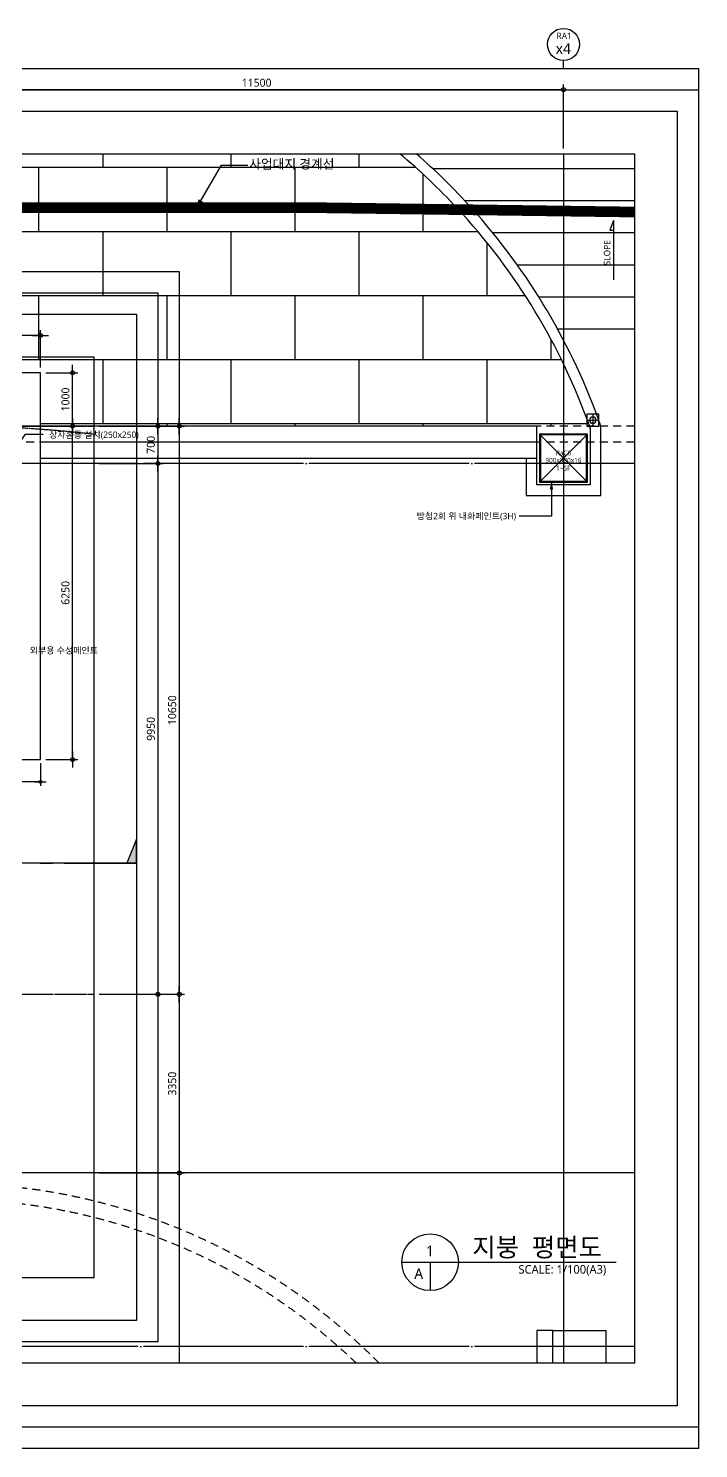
# Model space of a CAD drawing. Header units: millimetres. Extents: x 184384 to 428726, y 73696 to 101396.
# Drawn here: x 248161 to 260718, y 73696 to 100318 of the extents above; entities that cross this region are included whole.
import ezdxf
from ezdxf.enums import TextEntityAlignment as Align
from ezdxf.xclip import XClip

# ---------------------------------------------------------------- set-up
doc = ezdxf.new("R2010")
doc.units = ezdxf.units.MM
doc.header["$LTSCALE"] = 100
doc.header["$MEASUREMENT"] = 0
doc.header["$XCLIPFRAME"] = 0
doc.header["$PDSIZE"] = -10
for name, pattern in [('-HID', [2.5, 1.5, -1]), ('A0-000 XR 평면도$0$HID', [2.5, 1.5, -1]), ('CEN', [62, 60, -1, 0, -1]), ('DASHED', [0.75, 0.5, -0.25]), ('PHANTOM2', [1.25, 0.625, -0.125, 0.125, -0.125, 0.125, -0.125])]:
    doc.linetypes.add(name, pattern=pattern)
doc.layers.get('0').update_dxf_attribs({"linetype": 'CONTINUOUS'})
doc.layers.get('DEFPOINTS').update_dxf_attribs({"color": 171, "linetype": 'CONTINUOUS'})
for name, color, linetype in [('A0-000 XR 평면도$0$DOOR', 4, 'CONTINUOUS'), ('A0-000 XR 평면도$0$DOOR(OPEN ELE)', 5, 'CONTINUOUS'), ('CEN(ST)', 1, 'CEN'), ('COL-STEEL', 2, 'CONTINUOUS'), ('CON', 2, 'CONTINUOUS'), ('ELE-2', 3, 'CONTINUOUS'), ('ELE-3', 4, 'CONTINUOUS'), ('ELE4', 4, 'CONTINUOUS'), ('ELE9', 9, 'CONTINUOUS'), ('LAND-2', 4, 'CONTINUOUS'), ('LED', 7, 'CONTINUOUS'), ('NDIM', 7, 'CONTINUOUS'), ('OPEN', 1, 'CONTINUOUS'), ('RAMP-ELE1', 3, 'CONTINUOUS'), ('RAMP-ELE2', 4, 'CONTINUOUS'), ('RAMP-ELE3', 252, 'CONTINUOUS'), ('SASAC 도면번호', 6, 'CONTINUOUS'), ('Slope', 252, 'CONTINUOUS'), ('STAIR', 4, 'CONTINUOUS'), ('SYM', 7, 'CONTINUOUS'), ('SYM(AXIS)', 7, 'CONTINUOUS'), ('TEXT', 3, 'CONTINUOUS'), ('TEXT(AXIS)', 2, 'CONTINUOUS'), ('TEXT(MIN)', 7, 'CONTINUOUS'), ('TEXT(실명)', 3, 'CONTINUOUS'), ('TEXT-기입', 6, 'CONTINUOUS'), ('대지', 1, 'PHANTOM2'), ('토목(식생보강토옹벽)', 254, 'CONTINUOUS'), ('트렌치', 9, 'CONTINUOUS'), ('홈통', 6, 'CONTINUOUS')]:
    doc.layers.add(name, color=color, linetype=linetype)
doc.layers.add('WORK', color=11, linetype='CONTINUOUS', plot=False)
doc.styles.add('CGS', font='cgse', dxfattribs={"bigfont": 'cgs'})
doc.styles.add('TE', font='malgun_0.ttf')
doc.styles.add('나눔바른고딕', font='NanumBarunGothic.ttf')
doc.dimstyles.new('NDIM 1200', dxfattribs={"dimscale": 500, "dimtxt": 3, "dimasz": 1, "dimexe": 2, "dimexo": 2, "dimgap": 1, "dimtad": 1, "dimdec": 0, "dimdsep": 46, "dimtxsty": 'CGS', "dimblk": 'DOT0', "dimcen": 1, "dimdle": 8, "dimclrd": 2, "dimclre": 2, "dimclrt": 2, "dimadec": 0, "dimazin": 0, "dimtfac": 1, "dimtdec": 0, "dimtix": 1, "dimtmove": 2, "dimatfit": 3, "dimldrblk": 'DOT0', "dimfxl": 1, "dimtolj": 1, "dimtzin": 0, "dimlwd": -1, "dimlwe": -1, "dimarcsym": 0})

# ---------------------------------------------------------------- blocks, each defined once
blk = doc.blocks.new('A$C2EB71741')
at = {"layer": 'SYM'}
for p, q in [((0, 3920), (3920, 0)), ((0, 3920), (858, 3532)), ((858, 3532), (623, 3297))]:
    blk.add_line(p, q, dxfattribs=at)
blk = doc.blocks.new('A$C1AFB1B41')
at = {"layer": 'SYM'}
blk.add_hatch(color=256, dxfattribs=at).paths.add_polyline_path([(2000, 500), (1800, 0), (2000, 0)])
for p, q in [((2000, 500), (1800, 0)), ((2000, 0), (2000, 500)), ((0, 0), (250, 0)), ((500, 0), (2000, 0))]:
    blk.add_line(p, q, dxfattribs=at)
blk = doc.blocks.new('A0-000 XR 평면도$0$A$C60820D4B')
at = {"layer": 'A0-000 XR 평면도$0$DOOR'}
for points in [[(4, 600), (350, 50), (380, 68), (35, 617)], [(4, 600), (35, 617)]]:
    blk.add_lwpolyline(points, dxfattribs=at)
for points in [[(500, 700), (500, 750), (350, 750), (350, 700)], [(500, 0), (500, 50), (350, 50), (350, 0)]]:
    blk.add_lwpolyline(points, close=True, dxfattribs=at)
at = {"layer": 'A0-000 XR 평면도$0$DOOR(OPEN ELE)'}
for p, q in [((350, 50), (350, 700)), ((500, 700), (500, 50))]:
    blk.add_line(p, q, dxfattribs=at)
at = {"layer": 'A0-000 XR 평면도$0$DOOR(OPEN ELE)', "linetype": 'A0-000 XR 평면도$0$HID', "ltscale": 0.05}
blk.add_arc((350, 50), 650, 90, 122.1801, dxfattribs=at)
blk = doc.blocks.new('지상1층 램프평면-수정20220621')
at = {"layer": 'RAMP-ELE3', "linetype": 'Continuous'}
h = blk.add_hatch(dxfattribs=at)
h.set_pattern_fill('ANSI31', color=256, scale=7000, angle=135)
h.set_pattern_definition([(180, (-35979526.5, -476757.4), (-6e-14, -875), [])])
h.paths.add_polyline_path([(45000, -40800), (45000, -24800), (35500, -24800), (35500, -40800)])
at = {"layer": '트렌치'}
h = blk.add_hatch(dxfattribs=at)
h.set_pattern_fill('ANSI31', color=256, scale=1500, angle=45)
h.set_pattern_definition([(90, (-36412282.63, -66946.34), (-187.5, 0), [])])
h.paths.add_polyline_path([(35300, -24500), (45200, -24500), (45200, -24800), (35300, -24800)])
at = {"layer": 'CON', "ltscale": 0.1}
for p, q in [((22375, -53500), (22675, -53500)), ((22375, -54250), (22675, -54250))]:
    blk.add_line(p, q, dxfattribs=at)
for points in [[(22375, -53500), (22375, -51782, 0.342657), (33485, -44126)], [(22675, -53500), (22675, -51975), (23325, -51975), (23325, -52095, 0.117047), (28366, -50745), (28306, -50640), (28869, -50315), (28929, -50420, 0.117047), (32620, -46729), (32515, -46669), (32840, -46106), (32945, -46166, 0.047403), (33777, -44197)], [(46085, -47198, -0.367615), (22375, -66292), (22375, -54250)], [(45793, -47127, -0.061608), (44052, -52550), (44207, -52640), (43857, -53246), (43747, -53183, -0.131455), (35791, -62155), (35889, -62325), (35196, -62725), (35116, -62585, -0.133846), (23400, -65997), (23400, -66175), (22600, -66175), (22600, -65375), (22675, -65375), (22675, -54250)]]:
    blk.add_lwpolyline(points, format="xyb", dxfattribs=at)
at = {"layer": 'DEFPOINTS', "ltscale": 0.1}
for points in [[(35489, -61632), (35889, -62325), (35196, -62725), (34796, -62032)], [(23400, -66175), (22600, -66175), (22600, -65375), (23400, -65375)]]:
    blk.add_lwpolyline(points, close=True, dxfattribs=at)
at = {"layer": 'DEFPOINTS', "linetype": 'DASHED'}
blk.add_point((2015, -53377), dxfattribs=at)
at = {"layer": 'ELE9', "ltscale": 0.1}
blk.add_lwpolyline([(22675, -53500), (22675, -54250)], dxfattribs=at)
at = {"layer": 'OPEN'}
for points in [[(12140, -41300), (29459, -49704)], [(33989, -41300), (15990, -49277)]]:
    blk.add_lwpolyline(points, dxfattribs=at)
at = {"layer": 'RAMP-ELE1', "ltscale": 0.1}
for points in [[(33777, -44197, 0.069261), (34295, -41125), (34175, -41125), (34175, -40475), (34300, -40475), (34300, -33125), (34175, -33125), (34175, -32475), (34300, -32475), (34300, -25125), (34300, -25125), (34175, -25125), (34175, -24475), (34300, -24475), (34300, -16250), (34000, -16250), (34000, -40800, -0.076945), (33485, -44126, 0.076945)], [(46200, -17750), (46200, -24475), (46325, -24475), (46325, -25125), (46200, -25125), (46200, -32475), (46325, -32475), (46325, -33125), (46200, -33125), (46200, -40475), (46325, -40475), (46325, -41125), (46200, -41125), (46200, -42800, -0.046938), (45793, -47127)], [(46500, -17750), (46500, -42800, -0.047103), (46085, -47198, -0.047103)], [(22375, -51782, -0.392404), (12002, -41000), (11825, -41000), (11825, -41125), (11705, -41125, 0.117047), (13055, -46166), (13160, -46106), (13485, -46669), (13380, -46729, 0.117047), (17071, -50420), (17131, -50315), (17694, -50640), (17634, -50745, 0.110318), (22375, -52083, 0.110318)]]:
    blk.add_lwpolyline(points, format="xyb", dxfattribs=at)
for points in [[(49025, -17450), (46500, -17450)], [(49025, -17750), (46500, -17750)], [(12002, -41000), (33998, -41000)], [(12011, -41300), (33989, -41300)]]:
    blk.add_lwpolyline(points, dxfattribs=at)
at = {"layer": 'RAMP-ELE2'}
for points in [[(49025, -15550), (47200, -15550, 0.414214), (45200, -17550), (45200, -42800, -0.046356), (44820, -46890, -0.046356)], [(34751, -44435, 0.075135), (35300, -40800), (35300, -16250)]]:
    blk.add_lwpolyline(points, format="xyb", dxfattribs=at)
for points in [[(34300, -16250), (35300, -16250)], [(35300, -24800), (45200, -24800)]]:
    blk.add_lwpolyline(points, dxfattribs=at)
at = {"layer": 'RAMP-ELE3', "linetype": '-HID'}
for points in [[(49700, 700), (23000, 700, 0.414214), (-500, -22800), (-500, -42800)], [(49700, 400), (23000, 400, 0.414214), (-200, -22800), (-200, -42800)], [(11705, -41125, -0.007191), (11700, -40800), (11700, -24800, -1), (34300, -24800), (34300, -25125)], [(34000, -24800, 1), (12000, -24800), (12000, -40800, 0.004546), (12002, -41000)], [(22375, -66292, -0.406444), (-500, -42800)], [(23400, -65997, -0.419273), (-200, -42800, -0.414214)], [(44692, -51028, 0.04359), (45790, -47142)]]:
    blk.add_lwpolyline(points, format="xyb", dxfattribs=at)
at = {"layer": 'RAMP-ELE3'}
blk.add_lwpolyline([(40250, -24800), (40250, -40800, -0.070747), (39566, -45609, -0.070747)], format="xyb", dxfattribs=at)
at = {"layer": 'RAMP-ELE3', "linetype": 'Continuous'}
for points in [[(35500, -40800), (45000, -40800)], [(35483, -41454), (45000, -41953)], [(35432, -42107), (44998, -43112)], [(35346, -42755), (44950, -44277)], [(35227, -43399), (44841, -45442)], [(35074, -44035), (44668, -46606)]]:
    blk.add_lwpolyline(points, dxfattribs=at)
at = {"layer": 'SYM'}
for points in [[(37775, -24800), (37775, -40800, -0.070747), (37189, -44919, -0.070747)], [(42725, -24800), (42725, -40800, -0.06938), (41973, -46196, -0.06938)]]:
    blk.add_lwpolyline(points, format="xyb", dxfattribs=at)
at = {"layer": 'SYM', "ltscale": 0.1}
for points in [[(42032, -25200), (42725, -24800), (43418, -25200), (43368, -25287), (42725, -24915), (42082, -25287), (42032, -25200)], [(37965, -44725), (37189, -44919), (36633, -44343), (36705, -44274), (37221, -44808), (37941, -44628), (37965, -44725)]]:
    blk.add_lwpolyline(points, dxfattribs=at)
at = {"layer": 'SYM', "ltscale": 5}
blk.add_lwpolyline([(49257, -47972), (40700, -45885), (40677, -44850), (40203, -46793), (40179, -45758), (31622, -43672)], dxfattribs=at)
at = {"layer": 'SYM', "ltscale": 0.1}
blk.add_circle((37775, -24800), 150, dxfattribs=at)
at = {"layer": 'WORK'}
for p in [(11177, -2790), (2015, -12223)]:
    blk.add_point(p, dxfattribs=at)
at = {"layer": '트렌치', "ltscale": 0.1}
blk.add_lwpolyline([(35300, -24500), (45200, -24500), (45200, -24800), (35300, -24800)], close=True, dxfattribs=at)
for points in [[(34942, -44494, 0.075135), (35500, -40800), (35500, -24800)], [(45000, -24800), (45000, -42800, -0.046233), (44625, -46842, -0.046233)]]:
    blk.add_lwpolyline(points, format="xyb", dxfattribs=at)
blk.add_blockref('A0-000 XR 평면도$0$A$C60820D4B', (22025, -54250))
blk = doc.blocks.new('A$C64A97E52')
at = {"layer": '홈통', "color": 1}
for p, q in [((400, 200), (0, 200)), ((200, 400), (200, 0))]:
    blk.add_line(p, q, dxfattribs=at)
at = {"layer": '홈통', "ltscale": 0.1}
blk.add_circle((200, 200), 100, dxfattribs=at)
blk = doc.blocks.new('fghghhjjhk')
at = {"layer": '홈통'}
blk.add_lwpolyline([(36494545, -795979), (36494320, -795979), (36494320, -796204), (36494545, -796204)], close=True, dxfattribs=at)
at = {"xscale": -0.6, "yscale": 0.6, "zscale": 0.6}
blk.add_blockref('A$C64A97E52', (36494553, -796211), dxfattribs=at)
blk = doc.blocks.new('RC6-1-5F')
for points in [[(-450, -400), (450, -400), (450, 500), (-450, 500)], [(-434, -384), (434, -384), (434, 484), (-434, 484)]]:
    blk.add_lwpolyline(points, close=True)
at = {"layer": 'DEFPOINTS', "ltscale": 10000}
for p, q in [((-450, -400), (450, 500)), ((450, -400), (-450, 500))]:
    blk.add_line(p, q, dxfattribs=at)
at = {"layer": 'DEFPOINTS', "style": 'TE'}
for s, p in [('900x900x16', (0, -35)), ('RaC6', (0, 102)), ('1~5F', (-6, -182))]:
    blk.add_text(s, height=90, dxfattribs=at).set_placement(p, align=Align.CENTER)
blk = doc.blocks.new('경비동 지붕')
at = {"layer": 'CEN(ST)', "ltscale": 0.1}
for points in [[(-17900, -2000), (-17900, 12650)], [(0, -2000), (0, 12650)], [(-19900, 10650), (2000, 10650)], [(-19900, 3183), (-16900, 3183)], [(-19900, 0), (2000, 0)]]:
    blk.add_lwpolyline(points, dxfattribs=at)
blk.add_arc((-691, -12915), 23565, 83.444, 144.6026, dxfattribs=at)
at = {"layer": 'CON', "ltscale": 0.1}
blk.add_lwpolyline([(-18050, 3242), (-18050, -150), (150, -150), (150, 10800), (-700, 10800, 0.20814)], format="xyb", close=True, dxfattribs=at)
for points in [[(-350, 10500), (-1050, 10500), (-1050, 9800), (-350, 9800)], [(-13533, 6678), (-13183, 6072), (-12577, 6422), (-12927, 7028)]]:
    blk.add_lwpolyline(points, close=True, dxfattribs=at)
blk.add_arc((-691, -12915), 23415, 136.613, 136.6297, dxfattribs=at)
at = {"layer": 'ELE-2', "ltscale": 1000}
for points in [[(-1350, 10491, 0.128027), (-12679, 7198, 0.128027)], [(-13778, 6501, 0.055843), (-17750, 3124), (-17750, 150), (-150, 150), (-150, 9500)]]:
    blk.add_lwpolyline(points, format="xyb", dxfattribs=at)
for points in [[(-150, 9500), (-1350, 9500), (-1350, 10491)], [(-12678, 7197), (-12167, 6312), (-13293, 5662), (-13781, 6507)]]:
    blk.add_lwpolyline(points, dxfattribs=at)
blk = doc.blocks.new('DOT0')
blk.add_line((-3, 0), (3, 0))
at = {"color": 6}
blk.add_circle((0, 0), 0.75, dxfattribs=at)
blk = doc.blocks.new('*D281')
at = {"layer": 'DEFPOINTS', "color": 0, "ltscale": 0.4, "transparency": 16777216}
for p in [(246687, 99168), (246687, 97968), (258187, 97968)]:
    blk.add_point(p, dxfattribs=at)
at = {"layer": 'NDIM', "ltscale": 0.4, "transparency": 16777216}
for p, q in [((246687, 98068), (246687, 99268)), ((258137, 99168), (246737, 99168)), ((258187, 98068), (258187, 99268))]:
    blk.add_line(p, q, dxfattribs=at)
at = {"layer": 'NDIM', "ltscale": 0.4, "transparency": 16777216, "xscale": 50, "yscale": 50, "zscale": 50, "rotation": 180}
blk.add_blockref('DOT0', (246687, 99168), dxfattribs=at)
at = {"layer": 'NDIM', "ltscale": 0.4, "transparency": 16777216, "xscale": 50, "yscale": 50, "zscale": 50}
blk.add_blockref('DOT0', (258187, 99168), dxfattribs=at)
at = {"layer": 'NDIM', "ltscale": 0.4, "transparency": 16777216, "insert": (252437, 99299), "char_height": 150, "attachment_point": 5, "style": '나눔바른고딕'}
blk.add_mtext('\\A1;11500', dxfattribs=at)
blk = doc.blocks.new('A$C2F20087E')
at = {"layer": 'SYM(AXIS)'}
blk.add_line((600, 0), (600, 300), dxfattribs=at)
blk.add_circle((600, 900), 600, dxfattribs=at)
blk = doc.blocks.new('*D295')
at = {"layer": 'DEFPOINTS', "color": 0, "ltscale": 0.4, "transparency": 16777216}
for p in [(249387, 92162), (249387, 82212), (250587, 82212)]:
    blk.add_point(p, dxfattribs=at)
at = {"layer": 'NDIM', "ltscale": 0.4, "transparency": 16777216}
for p, q in [((249487, 92162), (250687, 92162)), ((250587, 92112), (250587, 82262)), ((249487, 82212), (250687, 82212))]:
    blk.add_line(p, q, dxfattribs=at)
at = {"layer": 'NDIM', "ltscale": 0.4, "transparency": 16777216, "xscale": 50, "yscale": 50, "zscale": 50}
for p, rotation in [((250587, 92162), 90), ((250587, 82212), 270)]:
    blk.add_blockref('DOT0', p, dxfattribs=dict(at, rotation=rotation))
at = {"layer": 'NDIM', "ltscale": 0.4, "transparency": 16777216, "insert": (250455, 87187), "char_height": 150, "attachment_point": 5, "rotation": 90, "style": '나눔바른고딕'}
blk.add_mtext('\\A1;9950', dxfattribs=at)
blk = doc.blocks.new('*D296')
at = {"layer": 'DEFPOINTS', "color": 0, "ltscale": 0.4, "transparency": 16777216}
for p in [(249387, 92862), (249387, 92162), (250587, 92162)]:
    blk.add_point(p, dxfattribs=at)
at = {"layer": 'NDIM', "ltscale": 0.4, "transparency": 16777216}
for p, q in [((249487, 92862), (250687, 92862)), ((250587, 92812), (250587, 92212)), ((249487, 92162), (250687, 92162))]:
    blk.add_line(p, q, dxfattribs=at)
at = {"layer": 'NDIM', "ltscale": 0.4, "transparency": 16777216, "xscale": 50, "yscale": 50, "zscale": 50}
for p, rotation in [((250587, 92862), 90), ((250587, 92162), 270)]:
    blk.add_blockref('DOT0', p, dxfattribs=dict(at, rotation=rotation))
at = {"layer": 'NDIM', "ltscale": 0.4, "transparency": 16777216, "insert": (250455, 92512), "char_height": 150, "attachment_point": 5, "rotation": 90, "style": '나눔바른고딕'}
blk.add_mtext('\\A1;700', dxfattribs=at)
blk = doc.blocks.new('*D297')
at = {"layer": 'DEFPOINTS', "color": 0, "ltscale": 0.4, "transparency": 16777216}
for p in [(249387, 92862), (249387, 82212), (250987, 82212)]:
    blk.add_point(p, dxfattribs=at)
at = {"layer": 'NDIM', "ltscale": 0.4, "transparency": 16777216}
for p, q in [((249487, 92862), (251087, 92862)), ((250987, 92812), (250987, 82262)), ((249487, 82212), (251087, 82212))]:
    blk.add_line(p, q, dxfattribs=at)
at = {"layer": 'NDIM', "ltscale": 0.4, "transparency": 16777216, "xscale": 50, "yscale": 50, "zscale": 50}
for p, rotation in [((250987, 92862), 90), ((250987, 82212), 270)]:
    blk.add_blockref('DOT0', p, dxfattribs=dict(at, rotation=rotation))
at = {"layer": 'NDIM', "ltscale": 0.4, "transparency": 16777216, "insert": (250855, 87537), "char_height": 150, "attachment_point": 5, "rotation": 90, "style": '나눔바른고딕'}
blk.add_mtext('\\A1;10650', dxfattribs=at)
blk = doc.blocks.new('*D298')
at = {"layer": 'DEFPOINTS', "color": 0, "ltscale": 0.4, "transparency": 16777216}
for p in [(249387, 82212), (249387, 78862), (250987, 78862)]:
    blk.add_point(p, dxfattribs=at)
at = {"layer": 'NDIM', "ltscale": 0.4, "transparency": 16777216}
for p, q in [((249487, 82212), (251087, 82212)), ((250987, 82162), (250987, 78912)), ((249487, 78862), (251087, 78862))]:
    blk.add_line(p, q, dxfattribs=at)
at = {"layer": 'NDIM', "ltscale": 0.4, "transparency": 16777216, "xscale": 50, "yscale": 50, "zscale": 50}
for p, rotation in [((250987, 82212), 90), ((250987, 78862), 270)]:
    blk.add_blockref('DOT0', p, dxfattribs=dict(at, rotation=rotation))
at = {"layer": 'NDIM', "ltscale": 0.4, "transparency": 16777216, "insert": (250855, 80537), "char_height": 150, "attachment_point": 5, "rotation": 90, "style": '나눔바른고딕'}
blk.add_mtext('\\A1;3350', dxfattribs=at)
blk = doc.blocks.new('*D302')
at = {"layer": 'DEFPOINTS', "color": 0, "ltscale": 0.4, "transparency": 16777216}
for p in [(247387, 86612), (248387, 86612), (247387, 86192)]:
    blk.add_point(p, dxfattribs=at)
at = {"layer": 'NDIM', "ltscale": 0.4, "transparency": 16777216}
for p, q in [((247387, 86542), (247387, 86122)), ((248387, 86542), (248387, 86122)), ((248352, 86192), (247422, 86192))]:
    blk.add_line(p, q, dxfattribs=at)
at = {"layer": 'NDIM', "ltscale": 0.4, "transparency": 16777216, "xscale": 35, "yscale": 35, "zscale": 35, "rotation": 180}
blk.add_blockref('DOT0', (247387, 86192), dxfattribs=at)
at = {"layer": 'NDIM', "ltscale": 0.4, "transparency": 16777216, "xscale": 35, "yscale": 35, "zscale": 35}
blk.add_blockref('DOT0', (248387, 86192), dxfattribs=at)
at = {"layer": 'NDIM', "ltscale": 0.4, "transparency": 16777216, "insert": (247887, 86284), "char_height": 105, "attachment_point": 5, "style": '나눔바른고딕'}
blk.add_mtext('\\A1;1000', dxfattribs=at)
blk = doc.blocks.new('*D303')
at = {"layer": 'DEFPOINTS', "color": 0, "ltscale": 0.4, "transparency": 16777216}
for p in [(248387, 92862), (248987, 92862), (248387, 86612)]:
    blk.add_point(p, dxfattribs=at)
at = {"layer": 'NDIM', "ltscale": 0.4, "transparency": 16777216}
for p, q in [((248487, 92862), (249087, 92862)), ((248987, 86662), (248987, 92812)), ((248487, 86612), (249087, 86612))]:
    blk.add_line(p, q, dxfattribs=at)
at = {"layer": 'NDIM', "ltscale": 0.4, "transparency": 16777216, "xscale": 50, "yscale": 50, "zscale": 50}
for p, rotation in [((248987, 92862), 90), ((248987, 86612), 270)]:
    blk.add_blockref('DOT0', p, dxfattribs=dict(at, rotation=rotation))
at = {"layer": 'NDIM', "ltscale": 0.4, "transparency": 16777216, "insert": (248855, 89737), "char_height": 150, "attachment_point": 5, "rotation": 90, "style": '나눔바른고딕'}
blk.add_mtext('\\A1;6250', dxfattribs=at)
blk = doc.blocks.new('*D304')
at = {"layer": 'DEFPOINTS', "color": 0, "ltscale": 0.4, "transparency": 16777216}
for p in [(248387, 93862), (248987, 93862), (248387, 92862)]:
    blk.add_point(p, dxfattribs=at)
at = {"layer": 'NDIM', "ltscale": 0.4, "transparency": 16777216}
for p, q in [((248487, 93862), (249087, 93862)), ((248987, 92912), (248987, 93812)), ((248487, 92862), (249087, 92862))]:
    blk.add_line(p, q, dxfattribs=at)
at = {"layer": 'NDIM', "ltscale": 0.4, "transparency": 16777216, "xscale": 50, "yscale": 50, "zscale": 50}
for p, rotation in [((248987, 93862), 90), ((248987, 92862), 270)]:
    blk.add_blockref('DOT0', p, dxfattribs=dict(at, rotation=rotation))
at = {"layer": 'NDIM', "ltscale": 0.4, "transparency": 16777216, "insert": (248855, 93362), "char_height": 150, "attachment_point": 5, "rotation": 90, "style": '나눔바른고딕'}
blk.add_mtext('\\A1;1000', dxfattribs=at)
blk = doc.blocks.new('*D306')
at = {"layer": 'DEFPOINTS', "color": 0, "ltscale": 0.4, "transparency": 16777216}
for p in [(246687, 94562), (246687, 93861), (248387, 93862)]:
    blk.add_point(p, dxfattribs=at)
at = {"layer": 'NDIM', "ltscale": 0.4, "transparency": 16777216}
for p, q in [((246687, 93961), (246687, 94662)), ((248337, 94562), (246737, 94562)), ((248387, 93962), (248387, 94662))]:
    blk.add_line(p, q, dxfattribs=at)
at = {"layer": 'NDIM', "ltscale": 0.4, "transparency": 16777216, "xscale": 50, "yscale": 50, "zscale": 50, "rotation": 180}
blk.add_blockref('DOT0', (246687, 94562), dxfattribs=at)
at = {"layer": 'NDIM', "ltscale": 0.4, "transparency": 16777216, "xscale": 50, "yscale": 50, "zscale": 50}
blk.add_blockref('DOT0', (248387, 94562), dxfattribs=at)
at = {"layer": 'NDIM', "ltscale": 0.4, "transparency": 16777216, "insert": (247537, 94693), "char_height": 150, "attachment_point": 5, "style": '나눔바른고딕'}
blk.add_mtext('\\A1;1700', dxfattribs=at)

msp = doc.modelspace()

# ---------------------------------------------------------------- hatches: boundary and pattern name
at = {"layer": '토목(식생보강토옹벽)', "true_color": 0xc7c8ca}
h = msp.add_hatch(dxfattribs=at)
h.set_pattern_fill('AR-B816', color=9, scale=150)
h.set_pattern_definition([(0, (-46696842.3, -1935087.6), (0, 1200), []), (90, (-46696842.3, -1935087.6), (-1200, 1200), [1200, -1200])])
edge = h.paths.add_edge_path()
edge.add_line((248386.9, 93862), (248386.9, 92862.3))
edge.add_line((248386.9, 92862.3), (258674.8, 92862.3))
edge.add_arc((247556.4, 88909.9), 11800, 19.56979, 50.13895)
edge.add_line((255119.4, 97967.5), (228183.9, 97967.5))
edge.add_line((228183.9, 97967.5), (228183.9, 96941.9))
edge.add_line((228183.9, 96941.9), (234132.8, 96946.2))
edge.add_line((234132.8, 96946.2), (234138.3, 89414.5))
edge.add_arc((246696.3, 69296.9), 23715.4, 97.90987, 121.97352, ccw=False)
edge.add_line((243432.7, 92786.7), (243351.3, 93633.2))
edge.add_arc((246686.9, 69362), 24499.3, 90, 97.82505, ccw=False)
edge.add_line((246686.9, 93861.3), (248386.9, 93862))

# ---------------------------------------------------------------- linework, layer by layer
at = {"layer": 'CEN(ST)', "ltscale": 10000}
for points in [[(258186.9, 97967.5), (258186.9, 75295.8)], [(258186.9, 94862), (258186.9, 75295.8)], [(259518.1, 78862), (228183.9, 78862)]]:
    msp.add_lwpolyline(points, dxfattribs=at)
at = {"layer": 'CEN(ST)', "ltscale": 0.5}
for points in [[(259518.1, 92162), (228183.9, 92162)], [(259518.1, 75612), (228183.9, 75612)]]:
    msp.add_lwpolyline(points, dxfattribs=at)
at = {"layer": 'DEFPOINTS', "ltscale": 1000}
for p, q in [((228183.9, 94162), (249386.9, 94162)), ((249386.9, 94162), (249386.9, 76895.8)), ((249386.9, 76895.8), (228183.9, 76895.8))]:
    msp.add_line(p, q, dxfattribs=at)
at = {"layer": 'DEFPOINTS'}
for points in [[(226583.9, 99567.5), (260718.1, 99567.5), (260718.1, 73695.8), (226583.9, 73695.8)], [(226983.9, 99167.5), (260718.1, 99167.5), (260718.1, 74095.8), (226983.9, 74095.8)], [(227383.9, 98767.5), (260318.1, 98767.5), (260318.1, 74495.8), (227383.9, 74495.8)], [(228183.9, 97967.5), (259518.1, 97967.5), (259518.1, 75295.8), (228183.9, 75295.8)]]:
    msp.add_lwpolyline(points, close=True, dxfattribs=at)
at = {"layer": 'DEFPOINTS', "ltscale": 1000}
for points in [[(226583.9, 95762), (250986.9, 95762), (250986.9, 75295.8), (226583.9, 75295.8)], [(226983.9, 95362), (250586.9, 95362), (250586.9, 75695.8), (226983.9, 75695.8)], [(227383.9, 94962), (250186.9, 94962), (250186.9, 76095.8), (227383.9, 76095.8)]]:
    msp.add_lwpolyline(points, close=True, dxfattribs=at)
at = {"layer": 'DEFPOINTS'}
msp.add_lwpolyline([(250186.9, 84670), (228822.4, 84670)], dxfattribs=at)
at = {"layer": 'ELE-3', "ltscale": 1000}
msp.add_lwpolyline([(247536.9, 86612), (248386.9, 86612), (248386.9, 93862), (246686.9, 93862)], dxfattribs=at)
at = {"layer": 'ELE4', "color": 8}
for radius, start, end in [(11800, 42.96578, 50.14173), (12000, 42.07996, 49.01124), (11800, 19.39389, 42.96578), (12000, 19.23005, 42.07996)]:
    msp.add_arc((247556.4, 88909.5), radius, start, end, dxfattribs=at)
at = {"layer": 'LAND-2', "color": 8, "ltscale": 0.1}
for points in [[(257686.9, 92862), (247536.9, 92862)], [(257486.9, 92262), (257486.9, 91562), (258886.9, 91562), (258886.9, 92861.8)], [(258686.9, 92827.8), (258686.9, 91762), (257686.9, 91762), (257686.9, 92862)], [(257686.9, 92562), (248386.9, 92562)], [(248386.9, 92262), (257686.9, 92262)]]:
    msp.add_lwpolyline(points, dxfattribs=at)
at = {"layer": 'LED', "ltscale": 1000}
for points in [[(251292.1, 96916.7), (251776.5, 97755.6), (252274.1, 97755.6)], [(247649.4, 92049.5), (248105.2, 92712), (248438.2, 92712)], [(257961.9, 91812), (257961.9, 91171.6), (257355.9, 91171.6)]]:
    msp.add_lwpolyline(points, dxfattribs=at)
at = {"layer": 'LED'}
for points in [[(251292.1, 96916.7), (251435.4, 97064.9), (251348.8, 97114.9)], [(257961.9, 91812), (257995.2, 91678.6), (257928.5, 91678.6)]]:
    msp.add_solid(points, dxfattribs=at)
at = {"layer": 'Slope', "ltscale": 5}
for points in [[(255737.3, 97688.7), (259518.1, 97688.7)], [(256337.1, 97088.7), (259518.1, 97088.7)], [(256860, 96488.7), (259518.1, 96488.7)], [(257318.1, 95888.7), (259518.1, 95888.7)], [(257720.4, 95288.7), (259518.1, 95288.7)]]:
    msp.add_lwpolyline(points, dxfattribs=at)
at = {"layer": 'STAIR', "ltscale": 0.1}
msp.add_lwpolyline([(258073.4, 94688.2), (259518.1, 94688.3)], dxfattribs=at)
at = {"layer": 'SYM'}
for p, q in [((255156.3, 77188.2), (259173.9, 77188.2)), ((255686.6, 77188.2), (255686.6, 76657.9))]:
    msp.add_line(p, q, dxfattribs=at)
msp.add_circle((255686.6, 77188.2), 530.3, dxfattribs=at)
at = {"layer": '대지', "ltscale": 10, "const_width": 200}
msp.add_lwpolyline([(259518.1, 96875.3), (253325.1, 96960), (228183.9, 96941.5)], dxfattribs=at)

# ---------------------------------------------------------------- block references
at = {"xscale": 0.5000000000000027, "yscale": 0.5000000000000027, "zscale": 0.5000000000000027}
msp.add_blockref('A$C2F20087E', (257886.9, 99567.5), dxfattribs=at)
at = {"xscale": -0.2000000000000002, "yscale": 0.2000000000000001, "zscale": 0.2000000000000001, "rotation": 44.99999999989968}
msp.add_blockref('A$C2EB71741', (259676.9, 96159.6), dxfattribs=at)
msp.add_blockref('fghghhjjhk', (-36235695.8, 889065.6))
ref = msp.add_blockref('지상1층 램프평면-수정20220621', (223686.9, 92162))
XClip(ref).set_block_clipping_path([(4497.0208026245, -16866.1383459165), (35831.2787201107, 5805.5914666534)])
at = {"layer": 'COL-STEEL', "ltscale": 0.1}
msp.add_blockref('RC6-1-5F', (258186.9, 92212), dxfattribs=at)
at = {"layer": 'SASAC 도면번호'}
ref = msp.add_blockref('경비동 지붕', (247386.9, 82212), dxfattribs=at)
XClip(ref).set_block_clipping_path([(-19202.9791973681, -6916.1383459159), (12131.2787201106, 15755.591466654)])
at = {"layer": 'SYM', "xscale": 0.9000000000000001, "yscale": 0.9000000000000001, "zscale": 0.9000000000000001}
msp.add_blockref('A$C1AFB1B41', (248386.9, 84670), dxfattribs=at)

# ---------------------------------------------------------------- texts
at = {"layer": 'TEXT', "style": '나눔바른고딕'}
for s, p in [('1', (255686.6, 77400.3)), ('A', (255474.4, 76976.1))]:
    msp.add_text(s, height=200, dxfattribs=at).set_placement(p, align=Align.MIDDLE)
msp.add_text('지붕  평면도', height=350, dxfattribs=at).set_placement((258909.7, 77294.3), align=Align.RIGHT)
msp.add_text('SCALE: 1/100(A3)', height=160, dxfattribs=at).set_placement((258988.4, 77135.2), align=Align.TOP_RIGHT)
at = {"layer": 'TEXT(AXIS)', "style": '나눔바른고딕'}
msp.add_text('RA1', height=120, dxfattribs=at).set_placement((258198.7, 100176.4), align=Align.MIDDLE_CENTER)
msp.add_text('x4', height=200, dxfattribs=at).set_placement((258183.5, 99940.1), align=Align.MIDDLE)
at = {"layer": 'TEXT(MIN)', "style": '나눔바른고딕'}
msp.add_text('SLOPE', height=120, rotation=90, dxfattribs=at).set_placement((259002.8, 95876.5), align=Align.MIDDLE_LEFT)
at = {"layer": 'TEXT(실명)', "style": '나눔바른고딕'}
msp.add_text('사업대지 경계선', height=175, dxfattribs=at).set_placement((253895.8, 97775.9), align=Align.MIDDLE_RIGHT)
at = {"layer": 'TEXT-기입', "style": '나눔바른고딕'}
for s, p in [('상자홈통 설치(250x250)', (250228.1, 92701.1)), ('방청2회 위 내화페인트(3H)', (257297.2, 91176.1))]:
    msp.add_text(s, height=120, dxfattribs=at).set_placement(p, align=Align.MIDDLE_RIGHT)
msp.add_text('외부용 수성페인트', height=120, dxfattribs=at).set_placement((248186, 88657.6), align=Align.MIDDLE_LEFT)

# ---------------------------------------------------------------- dimensions: what is measured, and where the dimension line sits
at = {"layer": 'NDIM', "ltscale": 0.4}
for base, p1, p2, angle, override, picture, middle in [((246686.9, 99167.5), (258186.9, 97967.5), (246686.9, 97967.5), 180, {"dimscale": 50, "dimtxsty": '나눔바른고딕', "dimclrd": 256, "dimclre": 256, "dimclrt": 256}, '*D281', (252436.9, 99299)), ((246686.9, 94562), (248386.9, 93862), (246686.9, 93861.3), 180, {"dimscale": 50, "dimtxsty": '나눔바른고딕', "dimclrd": 256, "dimclre": 256, "dimclrt": 256}, '*D306', (247536.9, 94693.4)), ((248986.9, 93862), (248386.9, 92862), (248386.9, 93862), 90, {"dimscale": 50, "dimtxsty": '나눔바른고딕', "dimclrd": 256, "dimclre": 256, "dimclrt": 256}, '*D304', (248855.4, 93362)), ((248986.9, 92862), (248386.9, 86612), (248386.9, 92862), 90, {"dimscale": 50, "dimtxsty": '나눔바른고딕', "dimclrd": 256, "dimclre": 256, "dimclrt": 256}, '*D303', (248855.3, 89737)), ((250586.9, 92162), (249386.9, 92862), (249386.9, 92162), 270, {"dimscale": 50, "dimtxsty": '나눔바른고딕', "dimclrd": 256, "dimclre": 256, "dimclrt": 256}, '*D296', (250455.4, 92512)), ((250986.9, 82212), (249386.9, 92862), (249386.9, 82212), 270, {"dimscale": 50, "dimtxsty": '나눔바른고딕', "dimclrd": 256, "dimclre": 256, "dimclrt": 256}, '*D297', (250855.3, 87537)), ((250586.9, 82212), (249386.9, 92162), (249386.9, 82212), 270, {"dimscale": 50, "dimtxsty": '나눔바른고딕', "dimclrd": 256, "dimclre": 256, "dimclrt": 256}, '*D295', (250455.3, 87187)), ((247386.9, 86192), (248386.9, 86612), (247386.9, 86612), 180, {"dimscale": 35, "dimtxsty": '나눔바른고딕', "dimclrd": 256, "dimclre": 256, "dimclrt": 256}, '*D302', (247886.9, 86284)), ((250986.9, 78862), (249386.9, 82212), (249386.9, 78862), 270, {"dimscale": 50, "dimtxsty": '나눔바른고딕', "dimclrd": 256, "dimclre": 256, "dimclrt": 256}, '*D298', (250855.3, 80537))]:
    dim = msp.add_linear_dim(base=base, p1=p1, p2=p2, angle=angle, dimstyle='NDIM 1200', override=override, dxfattribs=at)
    dim.commit()
    dim.dimension.update_dxf_attribs({"geometry": picture, "text_midpoint": middle})

doc.saveas('drawing.dxf')
